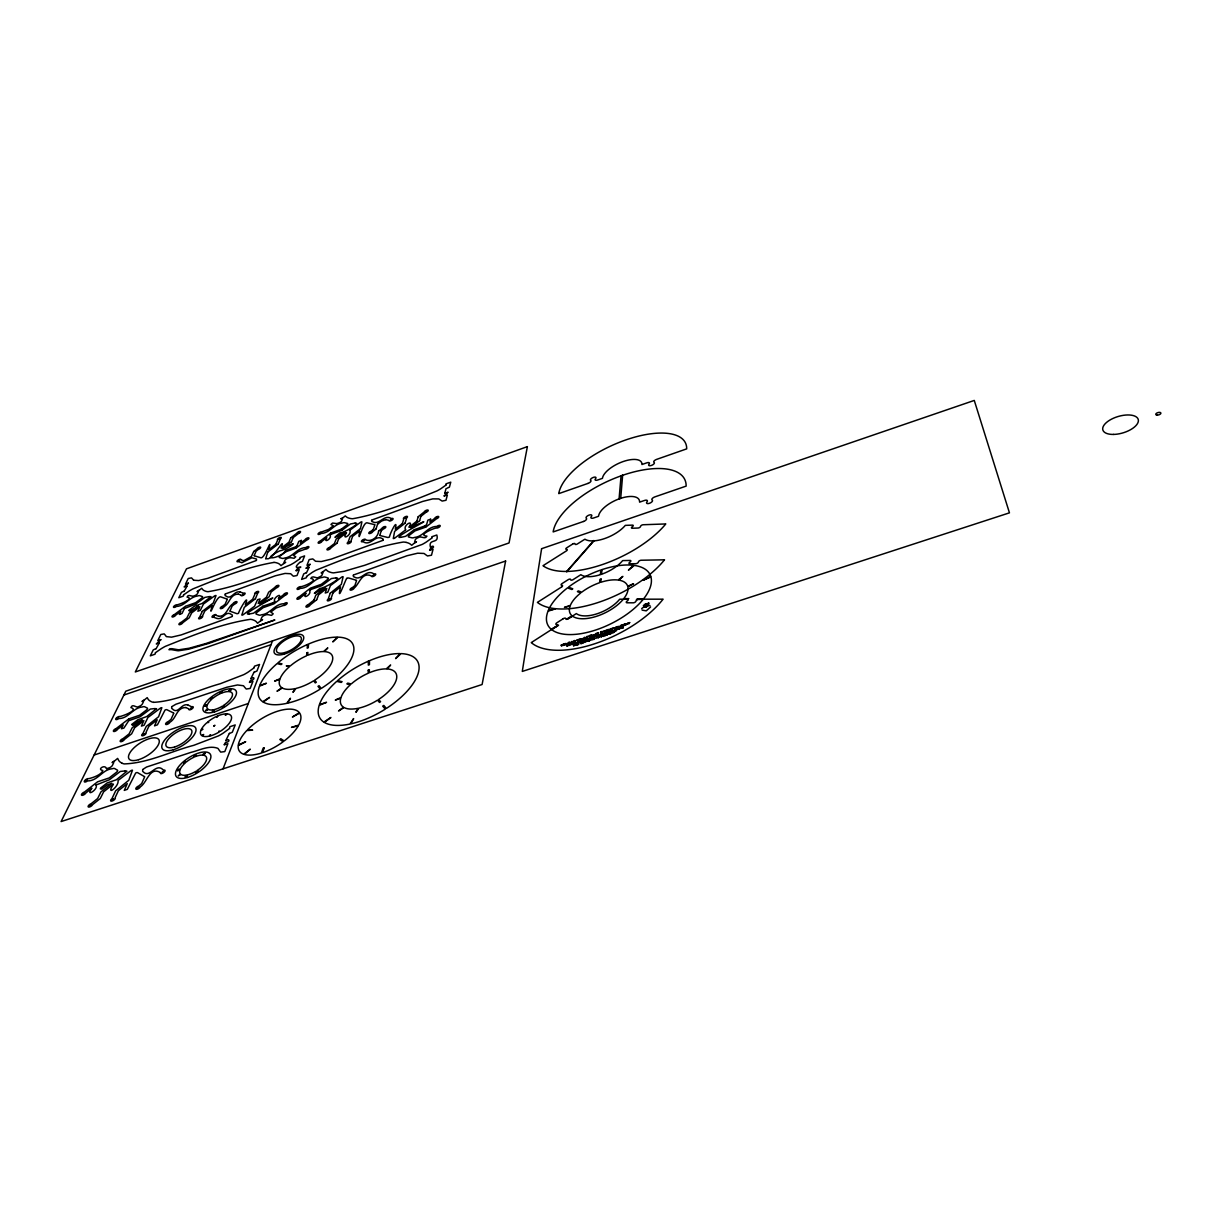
<?xml version="1.0" encoding="UTF-8"?>
<svg xmlns="http://www.w3.org/2000/svg" width="1222" height="1222" viewBox="0 0 1222 1222"><rect width="100%" height="100%" fill="white"/><g stroke="black" fill="none" stroke-linecap="round" stroke-linejoin="round"><path stroke-width="1.5" d="M597.97 637.365L595.817 638.266M648.577 604.05L648.332 603.026M648.974 603.026L647.248 606.219M646.514 606.769L646.652 604.065M646.805 606.524L647.523 603.576M647.4 606.127L647.446 605.119M644.926 604.432L645.72 606.998L646.682 606.631A2.918 1.421 -25.4 0 1 647.4 606.127L647.599 604.982M647.889 603.5L648.057 604.508M612.039 628.841L614.177 628.001M644.834 606.127L644.941 606.937A2.688 1.298 -25.5 0 0 641.657 608.8M645.308 604.111L644.88 605.302M645.43 606.952L644.147 604.539M645.644 605.837L645.598 606.967A3.086 1.497 -25.5 0 0 645.094 606.922L643.291 605.745M645.644 604.279L646.148 607.09M646.178 603.653L646.606 604.859M604.921 631.056L602.996 632.263M629.284 622.777L628.765 623.999L628.826 622.915M629.941 622.563L628.184 622.915M625.633 625.022L623.953 625.572L624.045 624.274L625.664 623.953M213.835 725.96L214.935 725.288L213.942 726.082M623.739 624.595L621.983 624.946M624.411 625.206L624.473 624.35M622.624 624.946L622.548 626.031L623.083 624.809M617.935 626.489L617.4 627.711L618.378 626.336M185.561 761.505L186.172 762.116A15.519 6.629 -32.9 0 1 194.054 757.166L193.87 756.311M183.606 762.788L185.454 761.352M614.467 630.72L614.574 629.406L614.024 630.858C617.232 630.766 616.805 627.36 614.666 630.644M615.873 627.161L615.338 628.398L616.56 626.733M610.771 628.841L610.679 629.91L611.214 628.688M611.871 628.475L610.145 628.826M608.999 629.422L607.38 629.727L607.273 631.041L608.953 630.491M607.731 630.674L607.808 629.804M605.745 630.476L605.211 631.713L606.433 630.048M605.852 634.294L605.287 635.761L605.409 634.447L607.013 634.86C608.938 631.224 607.059 637.41 606.051 634.233M603.026 633.882L603.469 633.714M601.713 634.294L602.156 634.157M191.655 708.042L190.433 708.638L191.655 707.843M597.97 633.867L598.047 632.996M591.83 636.082L590.165 636.631L590.287 635.333L591.891 635.012M590.623 636.265L590.715 635.409M585.414 638.19L583.856 638.694L584.437 637.258L584.33 638.327M581.336 641.245L581.764 641.229M582.146 638.694L582.604 638.51M580.847 639.091L581.29 638.969M205.22 753.47L203.264 755.165A15.519 6.629 -32.9 0 1 196.971 770.624L197.888 771.143M203.417 753.852L205.113 753.302M569.926 642.207L568.215 642.558M571.392 642.573L571.499 641.703M568.291 645.063L567.344 645.583M568.841 642.573L568.704 643.658L569.284 642.421M197.979 771.265L195.963 772.594L195.856 771.326A15.519 6.629 -32.9 0 1 187.669 774.84L187.21 775.97M308.662 605.455L307.577 606.097M144.639 776.902L141.66 783.562L138.85 785.929A2.734 1.146 -33.6 0 0 135.902 788.282A2.734 1.146 -33.6 0 0 137.414 789.168A2.734 1.146 -33.6 0 0 140.377 786.831C147.052 782.691 149.726 766.057 160.494 772.594A2.704 1.13 -33.2 0 0 162.052 773.434A2.704 1.13 -33.2 0 0 164.985 771.113A2.704 1.13 -33.2 0 0 163.458 770.242C156.156 761.718 149.787 778.811 143.341 771.907A10.647 4.414 -33.1 0 1 142.653 771.281L142.684 769.631M307.455 605.959L308.601 605.302M117.236 718.368L118.427 717.635M116.151 729.488L114.975 730.328L116.182 729.595M118.458 717.772L117.327 718.475M187.241 776.199L185.286 776.917M185.225 776.78L186.645 775.069A15.519 6.629 -32.9 0 1 180.993 774.488L178.198 775.863L180.535 774.122A15.519 6.629 -32.9 0 1 180.062 769.768L177.755 770.777M178.947 769.432L180.382 768.989A15.519 6.629 -32.9 0 1 185.225 762.925L183.743 762.925M373.015 575.47L374.192 574.875L373.092 575.608M177.602 770.624L178.855 769.249M230.958 690.063L229.125 691.606A14.603 6.003 -31.7 0 1 223.473 705.491L224.374 705.904M229.247 690.399L230.821 689.88M352.761 588.5L351.6 589.08L352.73 588.347M430.419 547.089C428.112 538.047 439.446 544.447 436.819 535.007L431.824 536.748L431.824 537.863M444.839 493.092L446.045 488.571M224.451 706.087L222.526 707.263M430.694 519.289L429.9 522.145L434.65 518.433A2.291 0.901 -27.6 0 1 437.002 516.616A2.291 0.901 -27.6 0 1 438.744 516.998A2.291 0.901 -27.6 0 1 436.422 518.831L426.142 526.881M222.435 707.11L222.435 706.133A14.603 6.003 -31.7 0 1 214.66 709.493L214.217 710.501M426.57 524.65L427.853 520.175L430.648 519.136M419.665 520.572L420.842 516.478M414.319 543.087L411.738 545.272L410.134 543.973A38.447 15.382 -28.6 0 0 407.629 542.797L406.193 542.4M416.962 520.954L418.138 516.845M405.673 529.722C402.344 525.552 414.579 518.357 408.988 527.308L416.916 521.046M405.108 523.062L406.651 517.884A2.245 0.871 -27.9 0 0 407.094 516.356A2.245 0.871 -27.9 0 0 404.268 517.364A2.245 0.871 -27.9 0 0 403.795 518.907L402.435 523.428M298.412 598.093L299.543 597.482M299.589 597.65L298.504 598.245M299.726 587.797L298.642 588.408M298.55 588.256L299.665 587.645M285.658 603.958L284.573 604.478M379.813 535.267L381.233 530.806M284.527 604.325L285.658 603.714M378.591 531.158C378.102 537.558 371.091 542.232 365.424 539.788A2.261 0.871 -28.5 0 0 363.789 539.376A2.261 0.871 -28.5 0 0 361.422 541.209A2.261 0.871 -28.5 0 0 363.026 541.636C370.342 546.769 375.307 534.503 382.119 538.52A9.104 3.544 -28.4 0 1 382.929 538.871L383.265 539.987M284.818 594.427L285.933 593.831M285.979 593.999L284.894 594.579M376.009 528.943L377.552 524.238M356.549 580.557L354.884 585.567L352.562 587.492A2.383 0.962 -29.2 0 0 350.072 589.447A2.383 0.962 -29.2 0 0 351.753 589.951A2.383 0.962 -29.2 0 0 354.258 587.996C359.482 583.734 361.834 571.453 371.534 575.974A2.368 0.962 -28.8 0 0 373.245 576.448A2.368 0.962 -28.8 0 0 375.719 574.508A2.368 0.962 -28.8 0 0 374.024 574.004C366.218 568.322 361.254 581.611 354.288 576.967A9.333 3.727 -28.9 0 1 353.479 576.585L353.189 575.379M373.397 529.294L374.833 524.91M205.556 710.547L206.411 709.997M206.946 710.501L205.586 710.685M229.43 733.521L232.333 732.207L235.204 724.952L229.858 726.723L229.537 728.205M276.309 586.942L277.409 586.346M224.206 744.641L225.459 742.548C231.065 741.8 229.064 737.859 225.948 740.685M229.614 728.404L224.374 732.253A13.809 5.82 -32.1 0 1 222.144 733.796L219.838 735.155A16.314 6.874 -32.1 0 1 218.295 735.965L193.794 745.313C170.82 751.316 148.366 763.078 124.262 763.918A27.999 11.334 -32.9 0 1 121.833 763.078M225.826 740.517L229.354 733.322M277.409 586.575L276.355 587.079M438.698 526.545L437.522 526.926M212.368 711.265L213.682 709.722A14.603 6.003 -31.7 0 1 208.244 709.386L206.93 710.333M214.308 710.685L212.521 711.418M360.475 528.561L361.911 521.855A2.581 0.978 -28.4 0 0 361.33 521.962A2.276 0.855 -28.4 0 0 360.643 522.206L349.889 530.211M332.934 592.96L331.177 598.047A2.383 0.962 -29.5 0 1 330.536 599.819A2.383 0.962 -29.5 0 1 327.603 600.827A2.383 0.962 -29.5 0 1 328.199 599.086L330.23 593.266M173.738 713.358L171.004 719.376L168.437 721.454A2.566 1.039 -32.4 0 0 165.673 723.638A2.566 1.039 -32.4 0 0 167.154 724.371A2.566 1.039 -32.4 0 0 169.934 722.202C176.548 718.475 176.243 707.569 185.775 707.507M349.798 530.363C352.242 534.732 340.801 541.377 346.529 532.716L338.616 538.841M426.722 511.178L425.684 511.651M256.116 592.976L257.216 592.395L256.223 593.144M425.623 511.499L426.722 510.949M316.681 599.727L318.637 594.747L326.809 588.393L325.235 592.991L327.786 592.258L330.444 585.598L341.793 577.044A2.413 0.947 -29.1 0 1 342.511 576.784A2.719 1.085 -29.1 0 1 343.122 576.692L341.35 584.376L330.276 593.159M337.089 543.057L338.57 538.948M601.3 634.737L599.956 635.028M313.993 600.017L315.826 595.175L325.128 587.919C321.508 588.225 306.233 599.865 320.072 588.271C321.508 589.523 343.856 577.639 335.989 577.884M598.383 635.684L597.054 635.975M323.295 571.591L325.923 569.437L327.297 570.766A37.439 14.557 -28.7 0 0 329.558 572.003L331.04 572.461A24.639 9.593 -28.8 0 0 333.621 572.874L344.268 571.239L364.721 565.282L422.079 544.462A14.404 5.759 -27.9 0 0 423.454 543.744L425.485 542.553A12.205 4.888 -27.9 0 0 427.41 541.239L431.885 538.047M342.802 517.899L345.276 515.898L346.636 517.059A35.438 13.136 -28 0 0 348.82 518.082L350.24 518.449A23.294 8.661 -28.2 0 0 352.73 518.739C381.768 513.439 409.507 502.028 436.819 490.984A13.625 5.178 -27.3 0 0 438.118 490.312L440.057 489.197A11.533 4.384 -27.3 0 0 441.875 487.975L446.076 485.027M596.29 636.418L594.992 636.647M242.536 594.61L243.606 594.014M243.667 594.197L242.689 594.778M193.779 756.128L195.81 755.089M195.841 755.364L195.169 756.678A15.519 6.629 -32.9 0 1 202.47 755.104L203.555 753.989M340.923 518.708L342.45 518.876L341.732 520.847A2.49 0.932 -28.6 0 1 339.105 522.848L336.829 523.612M589.157 640.74L587.813 641.031M235.556 602.782L234.532 603.363M309.578 590.654C312.114 594.442 301.269 600.292 306.08 593.266L301.04 597.161A2.352 0.916 -29.7 0 1 298.535 599.086A2.352 0.916 -29.7 0 1 296.961 598.566A2.352 0.916 -29.7 0 1 299.451 596.642L310.464 588.149L321.34 584.299L327.404 579.656A2.352 0.916 -29.3 0 0 328 577.96L325.083 577.074A4.537 1.772 -29.3 0 0 322.44 577.41C313.458 578.373 309.685 588.225 300.23 588.393A2.322 0.901 -29.6 0 1 297.389 589.371A2.322 0.901 -29.6 0 1 298.031 587.675A2.322 0.901 -29.6 0 1 300.872 586.667C302.369 586.942 319.996 579.885 310.77 578.418C312.847 574.569 316.513 579.564 319.293 577.028A2.643 1.023 -29.3 0 0 322.104 574.875L322.898 572.69L321.142 572.904L323.066 571.529M330.093 535.221C332.277 538.581 322.639 543.989 326.793 537.634L322.043 541.239A2.215 0.825 -28.9 0 1 319.69 543.026A2.215 0.825 -28.9 0 1 318.178 542.614A2.215 0.825 -28.9 0 1 320.5 540.827L330.719 533.082M234.425 603.194L235.495 602.599M404.879 517.838L405.948 517.273M406.01 517.456L404.986 517.991M210.459 698.892L212.154 697.609M212.292 697.777L212.888 698.266A14.603 6.003 -31.7 0 1 220.342 693.638L220.143 692.889M309.044 567.405L306.447 572.828M222.832 607.074L221.762 607.655L222.771 606.891M390.505 519.9L391.575 519.335M391.59 519.579L390.628 520.068M213.438 616.178L214.522 615.567M214.583 615.751L213.545 616.346M223.03 768.852L272.475 640.924M383.234 528.026L384.319 527.476L383.296 528.194M250.907 678.546L254.1 672.069M301.437 540.521L300.337 543.316L305.072 539.742A2.2 0.81 -29 0 1 307.409 537.986A2.2 0.81 -29 0 1 308.891 538.383A2.2 0.81 -29 0 1 306.569 540.155L296.335 547.884M200.072 617.69L201.141 617.079M201.187 617.263L200.164 617.858M274.858 601.346C271.971 598.245 283.596 591.311 278.372 598.749L283.397 594.885A2.322 0.901 -29.8 0 1 285.887 592.991A2.322 0.901 -29.8 0 1 287.414 593.495A2.322 0.901 -29.8 0 1 284.955 595.404L273.942 603.851L263.142 607.67L256.987 612.344A2.368 0.916 -30.2 0 0 256.253 614.116L259.003 615.094A4.583 1.787 -30.2 0 0 261.6 614.788C270.597 613.902 274.599 603.775 284.039 603.714A2.352 0.916 -29.9 0 1 286.895 602.736A2.352 0.916 -29.9 0 1 286.223 604.462A2.352 0.916 -29.9 0 1 283.351 605.47L276.111 608.006L270.795 612.069L273.209 613.811L271.559 615.369L267.251 614.498M297.038 545.715L298.779 541.407L301.376 540.353M370.251 532.471L371.32 531.906M371.335 532.166L370.312 532.624M260.347 620.975L257.582 623.251L256.345 621.754A39.226 15.275 -30.9 0 0 254.252 620.364L252.862 619.829A25.54 9.944 -30.7 0 0 250.403 619.325C221.029 623.77 192.984 635.318 165.459 646.301A14.618 5.499 -31.4 0 0 164.099 647.018L162.052 648.195A12.357 4.644 -31.4 0 0 160.051 649.508L155.377 652.747M283.58 563.556L280.999 565.649L279.762 564.365A36.935 13.778 -30 0 0 277.715 563.189L276.371 562.762A24.073 8.966 -29.8 0 0 274.003 562.395M362.842 540.704L363.927 540.139M363.942 540.399L362.98 540.872M291.523 541.667L293.143 537.665M290.699 538.001L288.927 542.201L281.121 548.113C286.758 533.067 271.956 561.616 266.87 558.576A2.261 0.825 -29.5 0 1 266.197 558.805A2.566 0.947 -29.5 0 1 265.648 558.912L267.725 552.115M180.352 623.556L181.421 622.945L180.444 623.724M349.782 542.263L348.713 542.797M255.429 598.673L257.75 593.082A2.291 0.871 -30 0 0 258.438 591.433A2.291 0.871 -30 0 0 255.658 592.395A2.291 0.871 -30 0 0 254.94 594.075L252.679 599.238L245.301 604.875C250.418 591.265 239.207 609.885 238.55 613.261A2.016 0.764 -30.4 0 1 237.236 613.688L236.854 613.658A6.431 2.459 -30.3 0 1 236.335 613.475L230.103 611.229M278.295 543.912L280.388 538.887A2.169 0.779 -29.2 0 0 280.999 537.405A2.169 0.779 -29.2 0 0 278.372 538.337A2.169 0.779 -29.2 0 0 277.715 539.849L275.867 544.248M348.667 542.644L349.736 542.079M179.39 614.315L180.871 611.244L175.861 614.987A2.261 0.825 -30.9 0 1 173.387 616.835A2.261 0.825 -30.9 0 1 172.073 616.316A2.261 0.825 -30.9 0 1 174.532 614.467L185.286 606.433M174.517 615.445L173.539 616.025M204.899 706.01L206.06 704.819M173.417 615.857L174.471 615.262M174.883 606.311L175.922 605.73M175.968 605.898L174.96 606.463M328.397 548.8L329.466 548.25M329.512 548.434L328.474 548.968M230.011 610.939L232.165 606.02L234.502 604.157A2.291 0.871 -30.3 0 0 236.961 602.293A2.291 0.871 -30.3 0 0 235.525 601.774A2.291 0.871 -30.3 0 0 233.051 603.653C227.399 607.212 226.742 616.346 218.998 616.331M254.191 555.552L256.131 551.122L258.331 549.411A2.169 0.779 -29.5 0 0 260.637 547.67A2.169 0.779 -29.5 0 0 259.247 547.257A2.169 0.779 -29.5 0 0 256.91 548.999L253.764 551.412M253.687 551.534L251.396 556.499L243.85 560.654M227.261 599.391L225.108 604.233L222.786 606.081A2.291 0.855 -30.4 0 0 220.311 607.96A2.291 0.855 -30.4 0 0 221.732 608.464A2.291 0.855 -30.4 0 0 224.222 606.601C229.873 603.317 230.011 594.259 238.137 594.091M320.653 541.758L319.629 542.278M319.553 542.11L320.622 541.575M232.409 616.132L232.241 615.017A9.272 3.529 -30.6 0 0 231.554 614.605C225.688 609.824 223.183 620.165 217.088 618.485M249.441 682.258L250.586 680.394C255.322 680.074 254.756 675.598 250.984 678.714M307.47 547.7L306.462 548.22M306.386 548.052L307.44 547.517M307.501 538.902L306.539 539.437M306.432 539.269L307.44 538.719M202.241 611.474L199.644 617.11A2.291 0.855 -30.7 0 0 198.865 618.79A2.291 0.855 -30.7 0 0 201.615 617.843A2.291 0.855 -30.7 0 0 202.409 616.132L204.838 610.985L212.246 605.364C207.603 622.777 216.004 595.542 220.739 596.855A6.278 2.322 -30.4 0 1 221.136 597.008L227.185 599.116M225.016 594.335L225.123 595.496A8.982 3.33 -30.2 0 0 225.78 595.893C231.34 600.537 234.105 590.318 240.016 592.013M299.146 532.502L298.153 533.021M298.076 532.868L299.085 532.318M199.079 590.363L201.706 588.271L202.745 589.6A36.018 13.075 -29.9 0 0 204.578 590.806L205.815 591.28A23.707 8.615 -30.1 0 0 208.046 591.692C236.457 586.957 263.57 575.684 290.24 564.961A13.824 5.178 -29.4 0 0 291.554 564.274L293.524 563.143A11.701 4.384 -29.4 0 0 295.403 561.891L299.818 558.821M437.537 526.896L438.652 526.361M114.501 761.016L117.648 758.404L118.641 760.374A42.51 17.215 -32.7 0 0 120.504 762.284L121.818 763.093M144.242 700.053L147.205 697.64L148.213 699.351A40.127 15.687 -31.6 0 0 150.077 701L151.36 701.688A26.426 10.341 -31.8 0 0 153.712 702.36M184.323 608.755L182.032 613.459L179.481 614.467M96.019 785.12C98.646 789.381 84.669 797.844 91.894 788.221L85.922 792.895A2.688 1.085 -33.9 0 1 82.959 795.201A2.688 1.085 -33.9 0 1 81.569 794.315A2.688 1.085 -33.9 0 1 84.517 791.993L97.546 781.836L109.201 777.925L116.35 772.365A2.688 1.085 -33.4 0 0 117.404 770.135L114.792 768.623A5.178 2.093 -33.5 0 0 112.119 768.76C102.068 769.616 98.172 780.934 87.51 780.934A2.658 1.054 -33.7 0 1 84.486 781.927A2.658 1.054 -33.7 0 1 85.571 779.728A2.658 1.054 -33.7 0 1 88.61 778.704C92.582 777.818 101.533 774.84 102.816 770.502C96.446 769.616 105.168 763.842 106.421 768.607M278.83 538.81L279.838 538.276M279.884 538.459L278.967 538.978M222.037 691.957L221.396 693.18A14.603 6.003 -31.7 0 1 228.377 691.56L229.385 690.537M220.052 692.706L221.976 691.744M159.288 643.032L156.004 648.836M187.027 586.132L184.079 591.356M259.247 548.235L258.331 548.693M258.239 548.525L259.247 547.991M238.397 560.669L239.42 560.119L238.489 560.837M332.964 592.914L340.541 586.865C335.913 606.83 346.972 575.699 346.849 578.418A2.047 0.81 -29.1 0 1 348.224 577.991L348.759 578.021A6.522 2.597 -29.2 0 1 349.232 578.174L356.396 580.267M371.519 520.404L371.824 521.473A8.829 3.345 -28.2 0 0 372.618 521.794C379.339 525.536 384.182 513.744 391.422 518.602A2.245 0.855 -28.1 0 1 393.056 518.999A2.245 0.855 -28.1 0 1 390.735 520.786A2.245 0.855 -28.1 0 1 389.07 520.404L385.785 519.64M316.651 599.803L310.128 604.982A2.383 0.947 -29.8 0 1 307.593 606.952A2.383 0.947 -29.8 0 1 305.989 606.418A2.383 0.947 -29.8 0 1 308.494 604.447L313.978 600.063M340.938 518.678L342.588 517.853M599.681 634.524L600.857 634.264M254.237 667.716L249.288 671.275A13.045 5.285 -31.1 0 1 247.195 672.711L245.011 673.979A15.397 6.232 -31.1 0 1 243.545 674.743L220.204 683.755C198.224 689.804 176.808 700.924 153.743 702.345M596.779 635.471L597.94 635.226M255.383 598.749L244.278 607.365L241.819 615.124A2.719 1.039 -30.4 0 0 242.384 615.017A2.398 0.916 -30.4 0 0 243.086 614.773L254.573 606.249L257.536 599.712L260.057 598.963L258.239 603.485L266.442 597.191L268.641 592.212L274.904 587.4A2.291 0.871 -29.8 0 1 277.363 585.521A2.291 0.871 -29.8 0 1 278.86 586.01A2.291 0.871 -29.8 0 1 276.432 587.889L271.192 591.922L269.084 596.81L259.782 603.973C298.886 585.323 236.564 616.087 249.12 614.009M171.676 706.866L171.691 708.348A10.036 4.017 -32 0 0 172.378 708.882C178.168 715.023 181.391 702.665 187.928 705.033M256.574 560.195L256.437 559.096A8.753 3.192 -29.7 0 0 255.765 558.76L251.915 557.767L242.002 562.624M336.997 543.21L330.918 547.914A2.245 0.855 -28.9 0 1 328.55 549.732A2.245 0.855 -28.9 0 1 326.992 549.304A2.245 0.855 -28.9 0 1 329.344 547.487L334.4 543.576L336.218 538.994L344.925 532.349C341.121 533.006 327.603 543.042 340.159 532.746C341.381 534.09 362.613 522.497 355.098 523.123M429.609 550.16L430.434 548.617C435.506 547.96 433.55 544.447 430.572 547.227M419.604 520.709L410.745 527.69C449.986 509.177 387.007 540.078 401.076 537.237M420.887 516.371L425.913 512.369A2.261 0.886 -27.6 0 0 428.219 510.567A2.261 0.886 -27.6 0 0 426.509 510.2A2.261 0.886 -27.6 0 0 424.187 511.987L418.199 516.723M566.641 571.529L593.831 540.506M405.567 529.905L394.614 538.199A2.352 0.916 -28.2 0 1 393.896 538.459A2.658 1.039 -28.2 0 1 393.285 538.566L394.614 531.402L405.062 523.153M202.256 611.428L213.3 602.95L216.034 595.496A2.627 0.962 -30.4 0 0 215.377 595.603A2.322 0.855 -30.4 0 0 214.705 595.832L203.478 604.035L200.301 610.42L197.872 611.199L199.873 606.723L191.701 612.864L189.227 617.813L182.842 622.67A2.291 0.84 -30.9 0 1 180.337 624.534A2.291 0.84 -30.9 0 1 178.992 624.014A2.291 0.84 -30.9 0 1 181.467 622.135L186.813 618.072L189.288 613.139L198.468 606.234L189.746 611.122L188.738 610.435L194.222 606.356L202.18 603.439L211.039 596.672L209.451 596.596M402.328 523.612L395.271 529.126C398.387 516.494 389.787 533.754 389.451 537.023A1.986 0.779 -28.2 0 1 388.092 537.451L387.68 537.451A6.324 2.459 -28.2 0 1 387.084 537.313L379.95 535.526M593.953 540.811L566.779 571.82M381.279 530.715L383.479 528.927A2.245 0.871 -28.2 0 0 385.801 527.125A2.245 0.871 -28.2 0 0 384.166 526.728A2.245 0.871 -28.2 0 0 381.814 528.53L378.683 531.005M375.918 529.126L372.802 531.57A2.245 0.871 -28.4 0 1 370.434 533.372A2.245 0.871 -28.4 0 1 368.815 532.975A2.245 0.871 -28.4 0 1 371.152 531.173L373.352 529.401M377.598 524.146L381.524 521.076L385.709 519.625M360.414 528.683L350.072 536.702L348.087 542.156A2.245 0.855 -28.7 0 0 347.552 543.729A2.245 0.855 -28.7 0 0 350.347 542.736A2.245 0.855 -28.7 0 0 350.913 541.163L352.623 536.382L359.65 530.959C357.236 547.838 362.613 521.168 367.333 522.879A6.171 2.337 -28.4 0 1 367.791 523.001L374.696 524.666M160.876 639.793L156.279 643.948L159.181 642.879M267.755 552.054L278.234 544.019M579.9 641.092L581.504 640.282M306.508 576.402L311.014 573.255A12.083 4.689 -29.3 0 1 312.924 571.972L314.94 570.811A14.297 5.56 -29.3 0 1 316.284 570.109C344.497 558.79 373.229 547.059 403.275 542.049A25.066 10.005 -28.5 0 1 406.025 542.385M310.159 564.442L305.928 568.352L308.937 567.268M296.075 570.598L297.022 569.101C308.677 563.235 288.575 572.583 299.879 562.288M293.188 537.573L298.199 533.724A2.169 0.794 -29 0 0 300.505 531.998A2.169 0.794 -29 0 0 299.054 531.601A2.169 0.794 -29 0 0 296.732 533.327L290.79 537.848M291.462 541.758L282.618 548.495C303.239 537.329 289.14 548.999 279.609 550.908C257.307 562.12 282.511 558.011 285.474 550.496M275.821 544.34L268.733 549.732C272.766 533.938 264.838 559.05 260.836 557.767A6.064 2.215 -29.5 0 1 260.332 557.614L254.283 555.811M383.005 540.338L331.193 559.141L321.264 561.555L315.643 561.28A19.353 7.393 -28.9 0 1 314.696 560.486L312.771 558.897L309.166 559.584L306.997 565.282L310.083 564.228M444.121 495.827L448.092 492.206L444.945 493.214M353.448 575.012L407.063 555.735L417.664 553.199L423.927 553.459A20.438 8.34 -28.3 0 1 425.103 554.284L427.486 555.964L431.488 555.216L433.062 549.243L429.67 550.358M371.763 520.068L422.675 501.432L432.741 498.882L438.729 498.927A19.308 7.485 -27.6 0 1 439.874 499.645L442.165 501.066L445.969 500.287L447.389 494.941L444.197 496.025M183.544 594.87L187.974 591.845A11.64 4.201 -30.5 0 1 189.838 590.608L191.778 589.508A13.778 4.98 -30.5 0 1 193.061 588.836C219.334 578.25 246.019 567.161 273.988 562.41M96.08 784.998L109.476 779.712L120.245 771.464L124.812 770.96M188.417 583.261L184.11 586.911L186.92 585.995M232.043 616.621L181.1 634.951L171.554 637.166L166.436 636.631A19.751 7.332 -30.9 0 1 165.703 635.715L164.222 633.882L160.785 634.493L157.775 640.634L160.769 639.61M142.882 769.356L146.564 767.019L190.815 752.416C199.415 750.415 209.008 745.008 217.806 748.307A23.279 9.959 -32.8 0 1 218.753 749.575L220.678 752.126L224.802 751.591L227.888 743.694L224.329 744.809M256.299 560.531L207.801 578.312L198.667 580.557L193.718 580.236M225.306 593.968L275.378 575.776L285.093 573.423L290.592 573.729A19.613 7.454 -29.8 0 1 291.508 574.554L293.372 576.219L297.007 575.531L299.253 569.742L296.228 570.781M171.92 706.56L175.922 704.223L226.91 687.222L237.496 684.962L243.377 685.741A21.935 9.028 -31.6 0 1 244.324 686.84L246.233 689.04L250.174 688.444L252.939 681.341L249.563 682.441M614.926 631.499L616.071 631.01M591.005 639.457L592.349 638.953M426.341 524.941L425.042 525.888M413.998 529.874L405.643 536.305L401.626 537.191M309.853 590.348L311.289 589.325M274.599 601.652L273.239 602.629M330.322 534.946L331.284 534.213M342.068 530.226L350.47 523.963L355.006 523.123M285.673 551.84L280.144 556.01A2.23 0.825 -29.4 0 0 279.487 557.583L282.145 558.378A4.323 1.604 -29.4 0 0 284.634 558.042C293.097 557.079 297.038 547.762 305.882 547.548A2.215 0.825 -29.1 0 1 308.601 546.601A2.215 0.825 -29.1 0 1 308.005 548.159A2.215 0.825 -29.1 0 1 305.271 549.136L298.305 551.641L293.387 555.338L295.755 556.82L294.12 558.286L290.057 557.599M295.816 546.723L296.778 545.99M196.223 603.805L204.807 597.436L209.283 596.596M184.598 608.464L195.78 604.035M206.487 710.028L207.801 709.066A14.603 6.003 -31.7 0 1 207.221 705.216L204.975 706.194M581.535 641.397L580.694 641.565M330.811 533.006L341.045 529.325M331.391 534.151L341.641 530.455M285.78 551.764L295.907 548.113M341.244 529.233L346.911 524.956A2.215 0.825 -28.5 0 0 347.46 523.413L344.65 522.726A4.292 1.604 -28.6 0 0 342.114 523.092C333.682 524.101 330.062 533.113 321.065 533.479A2.2 0.81 -28.8 0 1 318.362 534.442A2.2 0.81 -28.8 0 1 318.942 532.914A2.2 0.81 -28.8 0 1 321.646 531.937L328.489 529.477L333.377 525.811L330.948 524.482L332.506 523.047L336.63 523.612M573.805 640.756L575.104 640.527M579.075 639.03L580.511 639.167L578.556 640.236M571.591 643.49L572.889 643.276M586.377 636.631L587.706 636.418M603.454 631.041L604.783 630.827M585.72 640.908L587.171 641L585.246 642.13M612.711 628.001L614.055 627.787M596.504 637.38L597.848 637.166M620.272 625.527L621.631 625.328M262.776 606.28L253.565 613.169L249.319 613.994M128.784 718.918L116.243 728.48A2.536 0.993 -32.8 0 0 113.478 730.619A2.536 0.993 -32.8 0 0 114.853 731.352A2.536 0.993 -32.8 0 0 117.633 729.229L123.254 724.89L121.421 728.74L123.88 728.098L128.722 720.69L139.965 716.825L150.352 709.05L154.675 708.592M620.241 627.757L621.082 627.39M620.272 627.528L619.508 628.841L620.837 628.169M446.916 488.265L449.421 487.12L450.75 482.171L446.015 483.851L445.999 484.844M188.356 583.047L185.5 584.04L188.203 578.51L191.503 577.869L192.969 579.457A18.651 6.645 -30.1 0 0 193.702 580.251M285.612 550.435L295.403 546.952M183.865 591.234L181.452 592.334L178.794 597.726L183.254 596.153L183.636 595.053M198.896 590.287L197.017 591.57L198.575 591.417L197.567 593.541A2.536 0.916 -30.5 0 1 194.802 595.603C192.098 597.741 188.325 593.22 187.042 597.1C195.459 598.581 178.168 604.829 177.144 604.798A2.23 0.81 -30.7 0 0 174.486 605.745A2.23 0.81 -30.7 0 0 173.692 607.38A2.23 0.81 -30.7 0 0 176.335 606.463C185.102 606.173 189.135 597.008 197.521 596A4.369 1.589 -30.5 0 1 199.919 595.71L202.378 596.58A2.261 0.825 -30.5 0 1 201.599 598.245L195.612 602.69L185.713 606.188M283.794 563.617L285.688 562.288L284.008 562.502L284.848 560.424A2.551 0.947 -29.4 0 1 287.582 558.362L289.92 557.583M299.986 562.426L302.491 561.28L304.599 555.918L299.94 557.568L299.726 558.637M414.441 529.63L424.92 525.934M425.699 527.125L414.991 530.913L409.187 535.404A2.322 0.916 -28 0 0 408.713 537.038L411.845 537.802A4.506 1.787 -28 0 0 414.609 537.42C423.591 536.611 427.44 526.392 436.88 526.422A2.307 0.916 -27.6 0 1 439.798 525.399A2.307 0.916 -27.6 0 1 439.37 527.003A2.307 0.916 -27.6 0 1 436.453 528.041C435.582 527.446 416.397 535.328 426.967 536.137C424.981 540.078 420.872 535.16 417.97 537.726A2.658 1.054 -28 0 0 415.236 539.864L414.625 542.018L416.473 541.82L414.579 543.148M306.294 572.675L303.728 573.882L301.605 579.396L306.386 577.731L306.63 576.601M595.893 635.898L595.053 636.448M588.714 640.267L587.889 640.832M262.837 606.265L273.132 602.675M311.32 589.325L321.997 585.582L331.361 578.556L335.882 577.884M155.836 648.683L153.254 649.89L150.321 655.832L155.011 654.213L155.438 652.991M260.561 621.051L262.562 619.63L260.821 619.814L261.752 617.492A2.704 1.054 -30.3 0 1 264.655 615.262L267.144 614.467M578.602 644.483L577.701 644.773L578.831 643.139M123.88 695.043L271.024 644.697M144.043 699.946L141.935 701.459L143.631 701.336L142.409 703.918A2.841 1.1 -32.3 0 1 139.293 706.301C136.36 708.974 132.877 702.833 130.891 707.599C139.843 710.119 120.841 716.611 119.787 716.55A2.505 0.962 -32.6 0 0 116.884 717.543A2.505 0.962 -32.6 0 0 115.907 719.529A2.505 0.962 -32.6 0 0 118.794 718.567C128.631 718.551 132.786 707.874 142.164 707.003A4.888 1.909 -32.3 0 1 144.746 706.805L147.312 708.073A2.536 0.993 -32.3 0 1 146.365 710.089L139.629 715.237L128.814 718.918M254.191 672.253L256.956 671L259.522 664.463L254.436 666.189L254.161 667.518M206.136 705.002L207.511 704.529A14.603 6.003 -31.7 0 1 212.017 699.015L210.612 699.045M577.563 642.787L576.692 643.062L577.807 641.443M94.109 755.043L248.295 703.505M114.303 760.894L112.057 762.528L113.829 762.436L112.47 765.293A3.009 1.207 -33.4 0 1 109.155 767.874L106.558 768.653M569.605 644.651L567.375 645.369M564.35 644.33L565.206 644.04M590.684 635.7L591.784 635.333L590.654 635.914M601.102 632.278L601.972 632.003M607.777 630.094L608.892 629.727L607.762 630.308M624.457 624.641L625.572 624.274L624.442 624.854M564.32 644.544L565.19 644.269M601.087 632.507L601.957 632.217M571.728 642.467L570.934 642.94L572.049 641.306M598.306 633.76L597.497 634.233L598.597 632.614M608.693 631.82L609.809 631.468L608.678 632.049M622.12 627.436L623.235 627.069L622.105 627.65M577.502 642.589L577.563 641.733M569.712 644.3L568.704 645.69L570.124 643.963M604.875 632.797L603.897 634.172L605.287 632.461M578.571 643.429L578.51 644.3M583.841 641.718L582.833 643.093L584.253 641.367M601.789 635.837L601.01 637.151L602.232 635.486M581.321 642.818L582.42 642.451L581.29 643.047M598.78 637.12L599.697 636.83L598.765 637.349M604.05 635.104L603.072 636.479L604.493 634.753M627.466 623.953L626.168 624.656M611.932 633.118L610.633 633.821M154.858 708.592L156.553 708.729L146.686 716.581L137.842 719.758L131.64 724.509L132.74 725.394L138.055 721.408L142.409 719.895L132.175 727.808L129.074 733.903L123.071 738.607A2.566 1.023 -32.9 0 0 120.26 740.792A2.566 1.023 -32.9 0 0 121.665 741.555A2.566 1.023 -32.9 0 0 124.491 739.386L131.655 733.796L134.695 727.716L143.891 720.598L141.416 726.067L144.059 725.272L147.938 717.497L160.54 708.012A2.581 1.023 -32.2 0 1 161.273 707.767A2.933 1.161 -32.2 0 1 161.869 707.691L158.57 716.779L146.273 726.433L142.867 733.628A2.581 1.039 -32.7 0 0 141.92 735.705A2.581 1.039 -32.7 0 0 144.929 734.697A2.581 1.039 -32.7 0 0 145.907 732.604L148.87 726.311L157.21 719.789L154.537 725.853L157.424 724.829L165.016 710.074A2.2 0.871 -32.2 0 1 166.406 709.646L166.91 709.722A7.026 2.795 -32.3 0 1 167.322 709.936L173.646 713.037M612.191 632.339L610.465 633.653M125.209 770.975L126.951 771.204L116.365 779.758L107.185 782.935L100.678 788.007L100.326 788.847L101.701 789.107L107.353 784.814L111.92 783.256L100.922 791.917L97.638 798.531L91.207 803.664A2.734 1.115 -34.1 0 0 88.228 806.031A2.734 1.115 -34.1 0 0 89.649 806.932A2.734 1.115 -34.1 0 0 92.658 804.58L100.28 798.531L103.656 791.795L113.417 784.096C104.924 797.431 119.466 786.342 118.015 780.491L131.105 770.532A2.75 1.13 -33.4 0 1 131.869 770.272A3.116 1.283 -33.4 0 1 132.495 770.211L128.768 780.308L115.662 790.802L111.905 798.745A2.734 1.13 -33.9 0 0 110.851 801.036A2.734 1.13 -33.9 0 0 113.997 800.013A2.734 1.13 -33.9 0 0 115.097 797.691L118.381 790.71L127.256 783.653L124.277 790.39L127.317 789.336L135.688 772.991A2.337 0.962 -33.4 0 1 137.139 772.564L137.643 772.671A7.469 3.086 -33.4 0 1 138.071 772.93L144.532 776.627M649.921 605.532L649.982 605.547A2.75 1.329 -25.4 0 0 647.385 606.112M627.726 623.189L626 624.457M642.13 610.129L646.239 610.847L650.104 607.426A2.78 1.344 -25.4 0 0 650.578 606.891M243.59 560.654L240.81 559.798A2.184 0.779 -29.8 0 0 239.42 559.386A2.184 0.779 -29.8 0 0 237.068 561.142A2.184 0.779 -29.8 0 0 238.427 561.585L241.773 562.609M619.768 626.718L621.738 625.511M240.154 592.028L243.636 593.205A2.276 0.855 -30.1 0 1 245.057 593.709A2.276 0.855 -30.1 0 1 242.613 595.572A2.276 0.855 -30.1 0 1 241.146 595.083L238.275 594.106M218.83 616.316L215.989 615.262A2.307 0.871 -30.6 0 0 214.553 614.742A2.307 0.871 -30.6 0 0 212.063 616.636A2.307 0.871 -30.6 0 0 213.453 617.171L216.905 618.454M585.873 637.838L587.828 636.586M573.286 641.962L575.226 640.679M188.035 705.063L191.686 706.805A2.551 1.039 -32 0 1 193.183 707.538A2.551 1.039 -32 0 1 190.418 709.692A2.551 1.039 -32 0 1 188.906 708.974L185.881 707.538M571.041 644.697L573.026 643.459M618.561 627.054L619.142 626.901M605.043 633.515L605.638 633.363M604.233 635.822L604.814 635.669M583.994 642.436L584.574 642.283M569.864 645.033L570.445 644.865M590.47 640.359L592.471 639.167M112.287 799.692L113.615 798.928L112.302 799.662M368.234 670.145L368.189 673.246A31.589 14.206 -30.2 0 0 351.249 683.953L347.751 683.098L346.88 683.877L350.363 684.748A31.589 14.206 -30.2 0 0 341.014 697.518L335.286 700.069L340.785 698.251A31.589 14.206 -30.2 0 0 343.519 707.217L338.54 710.975L344.085 707.553A31.589 14.206 -30.2 0 0 357.954 708.332L355.908 712.304L359.039 708.103A31.589 14.206 -30.2 0 0 377.537 700.16L379.477 702.421L380.577 701.718L378.621 699.458A31.589 14.206 -30.2 0 0 387.069 668.938L390.643 665.012L386.198 668.908A31.589 14.206 -30.2 0 0 369.319 672.757L369.365 669.671L368.234 670.145M368.387 661.178L368.326 665.135L369.441 664.646L369.502 660.69A56.487 25.418 -30.2 0 1 400.19 653.587L395.592 658.627L401.06 653.617A56.487 25.418 -30.2 0 1 386.381 708.424L383.8 705.43L382.7 706.148L385.281 709.127A56.487 25.418 -30.2 0 1 350.928 723.852L353.632 718.597L349.843 724.081A56.487 25.418 -30.2 0 1 324.365 722.416L330.902 717.482L323.815 722.08A56.487 25.418 -30.2 0 1 319.171 705.384L326.534 702.299L319.416 704.651A56.487 25.418 -30.2 0 1 336.737 681.341L341.213 682.456L342.084 681.677L337.608 680.578A56.487 25.418 -30.2 0 1 368.387 661.178M91.115 804.931L89.786 805.726L91.1 805.038M87.205 779.972L85.968 780.782L87.205 780.003M83.096 793.918L84.41 793.2L83.111 793.842M621.708 627.069L621.616 628.383L623.312 627.818L622.074 628.016L623.357 626.535L621.708 627.069M618.576 628.093L618.515 628.963C616.743 626.794 617.217 631.606 617.614 628.856L618.897 629.269L618.576 628.093M306.829 652.884L306.6 655.771A30.168 12.8 -30.6 0 0 290.301 665.929L286.284 665.883L289.446 666.662A30.168 12.8 -30.6 0 0 280.067 678.684L274.629 681.112L279.807 679.356A30.168 12.8 -30.6 0 0 281.824 687.711L276.997 691.255L282.313 688.017A30.168 12.8 -30.6 0 0 295.052 688.628L292.944 692.339L296.075 688.398A30.168 12.8 -30.6 0 0 313.596 680.837L315.261 682.915L316.315 682.258L314.65 680.165A30.168 12.8 -30.6 0 0 324.273 651.601L327.817 647.904L323.463 651.57A30.168 12.8 -30.6 0 0 307.669 655.313L307.898 652.411L306.829 652.884M307.486 644.483L307.196 648.179L308.265 647.721L308.555 644.025A53.967 22.897 -30.6 0 1 337.318 637.136L332.766 641.886L338.112 637.151A53.967 22.897 -30.6 0 1 321.264 688.444L319.064 685.695L317.995 686.352L320.195 689.116A53.967 22.897 -30.6 0 1 287.674 703.139L290.469 698.236L286.651 703.368A53.967 22.897 -30.6 0 1 263.249 702.039L269.573 697.395L262.761 701.734A53.967 22.897 -30.6 0 1 259.431 686.214L266.411 683.266L259.69 685.527A53.967 22.897 -30.6 0 1 277.058 663.607L281.121 664.615L281.976 663.882L277.898 662.874A53.967 22.897 -30.6 0 1 307.486 644.483M613.78 632.446C611.397 634.019 615.353 629.819 613.78 632.446M612.253 630.17L612.146 631.468L613.719 630.964L612.253 630.17M610.374 630.796L610.267 632.095L611.825 631.575L610.374 630.796M608.296 631.468L608.189 632.767L609.87 632.217L608.648 632.4L609.931 630.919L608.296 631.468M622.64 475.297L620.715 498.316L619.08 498.882L621.051 475.847L622.64 475.297M601.148 631.774L600.582 633.225L601.148 631.774M602.018 631.484L601.911 632.797L602.018 631.484M598.811 636.815L598.261 638.052L598.383 636.738L599.895 636.25L598.811 636.815M597.161 633.072L597.039 634.386L595.786 633.974C595.343 636.723 594.946 631.927 596.657 634.081L597.161 633.072M601.102 579.045L600.781 582.298A31.864 14.985 -26.2 0 1 618.057 580.022L622.869 576.387L618.928 580.144A31.864 14.985 -26.2 0 1 627.711 586.239L633.561 583.719L627.864 586.835A31.864 14.985 -26.2 0 1 623.77 598.643L628.826 598.643L623.128 599.437A31.864 14.985 -26.2 0 1 572.568 616.193L566.748 619.187L572.049 615.781A31.864 14.985 -26.2 0 1 570.078 606.066L564.442 607.38L570.369 605.318A31.864 14.985 -26.2 0 1 580.801 592.899L577.38 591.616L578.327 590.883L581.748 592.166A31.864 14.985 -26.2 0 1 599.62 582.695L599.926 579.442L601.102 579.045M602.003 569.605L601.606 573.76L600.445 574.157L600.857 569.987A56.991 26.808 -26.2 0 0 568.429 587.156L572.797 588.805L571.85 589.523L567.497 587.874A56.991 26.808 -26.2 0 0 548.281 610.481L555.552 608.785L547.991 611.214A56.991 26.808 -26.2 0 0 551.168 629.223L558.591 625.175L551.672 629.635A56.991 26.808 -26.2 0 0 595.817 629.972A56.991 26.808 -26.2 0 0 643.139 599.422L636.479 599.437L643.78 598.627A56.991 26.808 -26.2 0 0 650.929 576.921L643.307 580.206L650.761 576.326A56.991 26.808 -26.2 0 0 634.355 565.435L628.413 570.155L633.485 565.312A56.991 26.808 -26.2 0 0 602.003 569.605M592.899 638.526L592.777 639.854L593.266 638.862C595.007 640.985 594.595 636.173 594.152 638.969L592.899 638.526M591.647 637.181L591.555 638.205L592.09 636.769L590.944 638.006L589.966 637.456L589.829 638.77L591.647 637.181M589.63 639.595L589.493 640.924L589.63 639.595M587.247 638.358L587.125 639.656L588.668 639.152L587.247 638.358M583.627 639.748L583.505 640.847L584.742 639.167L583.627 639.748M581.351 642.528L581.244 643.398L582.451 643.215L580.786 643.765L580.924 642.451L582.558 641.917L581.351 642.528M582.283 639.977L582.146 641.29L582.283 639.977M579.488 640.893L578.907 642.344L579.488 640.893M577.38 643.612L577.242 644.926L576.005 644.498C575.516 647.278 575.195 642.451 576.876 644.62L577.38 643.612M575.562 642.176L575.409 643.49L575.119 642.589L573.286 644.177L573.439 642.864L574.401 643.414L575.562 642.176M576.998 640.42C578.923 640.786 576.601 638.419 576.998 640.42M168.453 722.599L167.246 723.348L168.453 722.599M163.412 771.51L162.098 772.258L163.381 771.632M568.505 644.483L566.84 646.285L567.008 644.972L568.505 644.483M564.411 643.811L563.816 645.262L564.411 643.811M565.282 643.52L565.114 644.834L565.282 643.52M245.561 741.8L238.214 745.603A35.652 15.611 -31.8 0 0 243.636 754.218L250.296 749.162L244.308 754.432A35.652 15.611 -31.8 0 0 261.401 753.042L263.188 748.078L264.303 747.711L262.516 752.676A35.652 15.611 -31.8 0 0 283.137 741.754L279.823 739.493L280.846 738.73L284.176 740.975A35.652 15.611 -31.8 0 0 298.26 725.883L291.493 727.365L298.703 725.074A35.652 15.611 -31.8 0 0 299.695 713.098L292.409 717.024L299.359 712.64A35.652 15.611 -31.8 0 0 247.516 729.763L252.679 730.145L246.737 730.588A35.652 15.611 -31.8 0 0 238.305 744.916L245.561 741.8M138.819 787.212L137.521 787.991L138.819 787.258M143.264 734.422L144.547 733.796L143.295 734.346M541.606 548.693L522.298 671.428L1009.448 512.843L974.27 400.434L541.606 548.693M123.01 739.768L121.849 740.532L123.01 739.768M218.005 715.802L216.737 717.36L216.92 716.275A17.795 7.454 -32.1 0 0 207.664 722.049L208.718 722.37L206.762 722.813A17.795 7.454 -32.1 0 0 201.156 729.763L202.959 729.167L200.851 730.496A17.795 7.454 -32.1 0 0 201.538 735.415L203.707 734.483L201.997 735.736A17.795 7.454 -32.1 0 0 208.733 736.27L210.566 734.712L209.741 736.056A17.795 7.454 -32.1 0 0 219.395 731.886L218.921 731.107L220.464 731.214A17.795 7.454 -32.1 0 0 227.414 713.908L225.306 715.206L226.635 713.847A17.795 7.454 -32.1 0 0 218.005 715.802M505.618 561.02L482.11 684.519L61.1 821.566L125.79 691.194L505.618 561.02M527.385 446.626L509.055 542.95L135.321 671.963L186.492 568.826L527.385 446.626M329.986 599.208L328.84 599.819L329.94 599.07M436.132 517.899L437.232 517.38L436.147 517.868M274.66 620.028L208.626 643.459L188.723 649.188L178.504 650.761A26.074 9.868 -31 0 1 176.61 650.562L171.737 649.692A29.908 11.319 -31.7 0 0 168.957 649.707L169.919 648.76A26.456 10.005 -31.6 0 1 172.21 648.714L177.083 649.554A26.578 10.051 -31 0 0 178.962 649.768L189.166 648.225L205.724 643.582L274.66 620.028M563.311 644.177L561.555 645.613C560.44 643.337 561.524 648.072 562.273 644.819L563.052 645.506L563.311 644.177M320.561 532.991L319.507 533.54L320.515 532.838M607.594 631.698L606.967 632.843C604.523 631.514 608.831 634.279 607.594 631.698M589.6 635.562L588.958 636.708C586.56 635.394 590.791 638.144 589.6 635.562M608.693 634.355C606.677 633.882 612.314 633.256 608.693 634.355M593.525 635.241C591.524 634.798 597.115 634.142 593.525 635.241M592.869 637.487C590.868 637.029 596.473 636.387 592.869 637.487M585.353 639.946C583.352 639.503 588.943 638.831 585.353 639.946M573.744 645.781C571.743 645.323 577.334 644.666 573.744 645.781M566.473 644.101C564.488 643.658 570.048 642.986 566.473 644.101M563.235 618.699L556.82 622.823A1.94 0.916 -27 0 0 556.59 624.625A1.94 0.916 -27.1 0 1 557.354 625.252A1.94 0.916 -27.1 0 1 556.346 626.458L531.249 642.604A81.187 38.218 -26.2 0 0 594.763 643.75A81.187 38.218 -26.2 0 0 663.103 599.177L638.801 599.192A1.97 0.947 -25.5 0 0 636.02 601.01A1.97 0.947 -25.6 0 1 635.058 602.202A1.97 0.947 -25.6 0 1 633.225 602.813L627.069 602.797A1.955 0.932 -25.7 0 1 627.207 601.01A1.955 0.932 -25.7 0 0 628.169 599.803A1.955 0.932 -25.7 0 0 627.329 599.208L619.707 599.208A27.037 12.724 -26.2 0 1 597.298 613.704A27.037 12.724 -26.2 0 1 576.341 613.581L568.337 618.744A1.94 0.916 -26.8 0 1 566.55 619.325A1.94 0.916 -26.8 0 1 565.786 618.714A1.94 0.916 -26.9 0 0 563.235 618.699M561.585 586.972L537.405 602.385A78.269 35.53 -25.8 0 0 598.734 602.293A78.269 35.53 -25.8 0 0 664.524 559.813L641.107 560.241A1.894 0.871 -25.2 0 0 638.419 561.967A1.894 0.871 -25.3 0 1 637.487 563.098A1.894 0.871 -25.3 0 1 635.73 563.693L629.788 563.8A1.894 0.871 -25.4 0 1 629.91 562.12A1.894 0.871 -25.4 0 0 630.842 560.99A1.894 0.871 -25.4 0 0 630.033 560.455L622.67 560.592A26.074 11.823 -25.8 0 1 601.087 574.416A26.074 11.823 -25.8 0 1 580.847 574.691L573.133 579.61A1.864 0.855 -26.4 0 1 571.422 580.175A1.864 0.855 -26.4 0 1 570.659 579.625A1.864 0.855 -26.5 0 0 568.199 579.656L562.028 583.597A1.864 0.855 -26.6 0 0 561.799 585.277A1.879 0.855 -26.6 0 1 562.548 585.842A1.879 0.855 -26.6 0 1 561.585 586.972M572.69 544.034L566.733 547.807A1.802 0.794 -26.2 0 0 566.534 549.381A1.802 0.794 -26.3 0 1 567.252 549.885A1.802 0.794 -26.3 0 1 566.321 550.954L542.996 565.71A75.627 33.162 -25.5 0 0 602.309 564.579A75.627 33.162 -25.5 0 0 665.776 523.948L643.154 524.742A1.833 0.825 -25 0 0 640.557 526.392A1.833 0.81 -25 0 1 639.656 527.461A1.833 0.81 -25 0 1 637.96 528.041L632.232 528.24A1.833 0.81 -25.1 0 1 632.339 526.682A1.818 0.81 -25.1 0 0 633.225 525.613A1.818 0.81 -25.1 0 0 632.446 525.124L625.328 525.368A25.188 11.044 -25.5 0 1 604.493 538.612A25.188 11.044 -25.5 0 1 584.91 539.192L577.471 543.897A1.802 0.794 -26 0 1 575.806 544.477A1.802 0.794 -26 0 1 575.073 543.973A1.802 0.794 -26.1 0 0 572.69 544.034M587.996 483.408L558.775 493.627A69.349 28.9 -25 0 1 625.359 440.088A69.349 28.9 -25 0 1 686.688 448.871L656.626 459.38A3.101 1.298 -24.4 0 0 654.03 462.39A3.101 1.298 -24.5 0 1 653.296 464.436A3.101 1.298 -24.5 0 1 649.6 465.719A3.101 1.298 -24.5 0 1 649.065 464.131A3.101 1.298 -24.6 0 0 646.698 462.863L641.932 464.528A21.4 8.905 -25 0 0 623.021 461.595A21.4 8.905 -25 0 0 602.461 478.337L597.757 479.986A3.07 1.268 -25.3 0 1 595.389 480.124A3.07 1.268 -25.3 0 1 595.557 478.688A3.055 1.268 -25.4 0 0 593.357 477.39A3.055 1.268 -25.4 0 0 590.684 480.399A3.055 1.268 -25.5 0 1 590.516 481.835A3.055 1.268 -25.5 0 1 587.996 483.408M583.505 521.473L553.154 531.937A72.129 31.268 -25.2 0 1 622.472 475.358A72.129 31.268 -25.2 0 1 686.138 486.112L654.87 496.88A3.223 1.405 -24.6 0 0 652.166 500.088A3.223 1.405 -24.7 0 1 651.387 502.273A3.223 1.405 -24.7 0 1 647.553 503.601A3.223 1.405 -24.7 0 1 646.988 501.875A3.223 1.405 -24.8 0 0 644.544 500.44L639.58 502.15A22.24 9.639 -25.2 0 0 619.951 498.576A22.24 9.639 -25.2 0 0 598.536 516.295L593.648 517.975A3.192 1.375 -25.6 0 1 591.188 518.067A3.192 1.375 -25.6 0 1 591.372 516.524A3.177 1.375 -25.7 0 0 589.111 515.073A3.177 1.375 -25.7 0 0 586.3 518.265A3.177 1.375 -25.8 0 1 586.117 519.824A3.177 1.375 -25.8 0 1 583.505 521.473M1157.265 415.113A2.643 1.207 -15.9 0 0 1160.885 413.067A2.643 1.207 -15.9 0 0 1156.867 413.036A2.643 1.207 -15.9 0 0 1157.265 415.113M1113.624 434.421A18.452 8.539 -16.6 0 0 1138.262 419.543A18.452 8.539 -16.6 0 0 1109.775 420.124A18.452 8.539 -16.6 0 0 1113.624 434.421M173.356 749.758A19.674 8.126 -32.5 0 0 195.703 728.068A19.674 8.126 -32.5 0 0 167.582 736.805A19.674 8.126 -32.5 0 0 173.356 749.758M174.654 746.978A14.985 6.186 -32.5 0 0 191.701 730.466A14.985 6.186 -32.5 0 0 170.301 737.08A14.985 6.186 -32.5 0 0 174.654 746.978M138.59 759.687A17.78 7.225 -32.9 0 0 159.059 740.074A17.78 7.225 -32.9 0 0 133.946 747.864A17.78 7.225 -32.9 0 0 138.59 759.687M187.592 777.452A20.377 8.707 -32.9 0 0 210.551 754.677A20.377 8.707 -32.9 0 0 181.36 763.582A20.377 8.707 -32.9 0 0 187.592 777.452M285.077 652.517A14.114 5.774 -30.4 0 0 301.131 637.533A14.114 5.774 -30.4 0 0 280.48 643.643A14.114 5.774 -30.4 0 0 285.077 652.517M284.39 654.03A16.757 6.843 -30.4 0 0 303.423 636.219A16.757 6.843 -30.4 0 0 278.891 643.49A16.757 6.843 -30.4 0 0 284.39 654.03M214.644 711.815A19.17 7.882 -31.7 0 0 236.106 690.949A19.17 7.882 -31.7 0 0 208.32 699.702A19.17 7.882 -31.7 0 0 214.644 711.815"/></g></svg>
